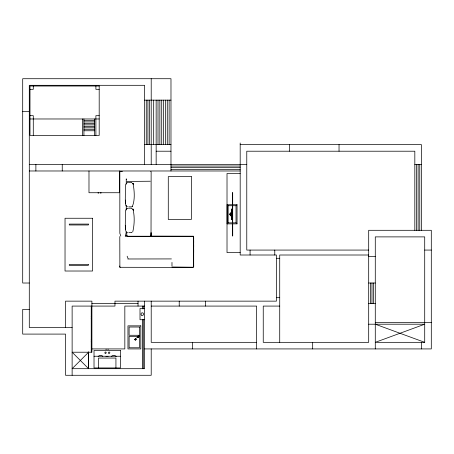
<?xml version="1.0" encoding="UTF-8"?>
<svg xmlns="http://www.w3.org/2000/svg" width="454" height="454" viewBox="0 0 454 454"><rect width="100%" height="100%" fill="white"/><g stroke="black" fill="none" stroke-linecap="round" stroke-linejoin="round"><path stroke-width="0.68" d="M119.799 266.538L119.799 265.993M126.252 179.58L126.252 179.256M193.688 264.79L193.693 266.719L192.899 267.23L171.884 266.992M193.688 252.435L193.688 249.604M193.688 247.089L193.688 244.848M193.688 242.737L193.688 240.631M193.688 238.781L193.495 236.625L192.899 236.352L127.682 236.352L127.063 236.716M119.794 236.557L119.879 267.293L192.916 267.395L193.665 266.992L193.478 236.205L151.023 236.086L151.137 171.708L150.666 171.351M151.017 236.086L151.137 233.282M135.973 339.308C135.428 338.446 135.042 340.165 135.797 339.399M138.867 336.187C140.263 336.386 138.686 334.587 138.697 335.988M135.525 340.069C136.921 339.217 134.515 339.904 135.536 339.03M135.587 339.7L135.791 339.172L135.224 339.229M135.803 339.796C136.637 339.07 134.832 338.78 135.667 339.087M134.997 339.172C134.991 338.934 136.047 340.256 135.78 339.042M125.452 236.097L126.252 231.869M138.708 335.739L139.162 335.506M132.727 231.994C134.498 224.724 134.793 216.166 132.897 208.953M137.806 336.652L138.209 336.346L137.8 336.658A0.573 0.386 44.8 0 0 137.358 337.146M128.085 258.519L127.807 258.99L171.425 258.922M139.406 336.249L138.657 336.448M135.065 339.11L134.844 339.779L135.457 340.04M135.241 339.036L135.247 339.745L135.831 339.53M136.109 338.315L136.637 337.793M138.578 336.777L137.749 337.515A0.573 0.386 44.8 0 0 138.243 337.072L138.589 336.766M227.136 223.867L228.146 222.863L236.029 222.863L237.039 223.867L237.039 204.737L227.136 204.737L227.136 223.867L237.039 223.867M227.136 204.737L228.146 205.73L236.029 205.73L237.039 204.737M127.08 182.695L125.713 184.352L125.423 186.185L125.298 200.083L125.769 205.276L126.405 206.292M127.08 208.397L125.713 210.054L125.423 211.887L125.298 225.786L125.769 230.978L126.405 231.994M230.763 213.34L230.536 213.476A0.999 0.999 0 0 0 230.172 214.152M126.95 181.43L150.251 181.231M135.116 339.11L135.757 339.093M128.902 206.808L131.836 206.899L132.54 206.303L132.165 206.735C135.23 200.6 134.435 189.92 132.897 183.251M128.902 232.516L131.229 232.601M122.444 171.374L119.833 171.708L119.833 233.282L120.809 236.086M131.217 182.502L128.425 182.514M131.217 208.204L128.425 208.216M29.992 89.319L33.29 89.319L33.29 86.022M99.193 89.319L95.896 89.319L95.896 86.022M144.622 100.135L170.982 100.135M22.7 111.667L29.289 111.667M29.992 115.679L33.29 115.679L33.29 135.451M99.193 115.679L95.896 115.679L95.896 135.451M29.992 118.976L99.193 118.976M83.928 120.446L94.58 120.446M83.928 121.922L94.58 121.922M83.928 123.397L94.58 123.397M83.928 124.867L94.58 124.867M83.928 126.343L94.58 126.343M83.928 127.818L94.58 127.818M83.928 129.288L94.58 129.288M83.928 130.763L94.58 130.763M144.622 144.622L170.982 144.622M240.183 144.622L421.414 144.622L421.414 230.297M156.153 151.21L170.982 151.21M29.289 164.393L246.772 164.393M414.825 164.393L421.414 164.393M170.982 166.039L240.183 166.039M170.982 167.685L240.183 167.685M170.982 169.336L240.183 169.336M29.289 170.982L240.183 170.982M240.194 173.496L227.017 173.496L227.017 252.583L240.194 252.583M127.432 182.69L127.858 182.69M131.456 182.69L131.881 182.69M232.652 192.451L232.686 236.108M232.686 192.78L232.686 235.779M127.443 206.752L127.875 206.752M127.432 208.392L127.858 208.392M131.456 208.392L131.881 208.392M231.937 219.078L231.858 219.078A6.969 6.969 0 0 0 231.347 216.649A3.501 3.501 0 0 0 230.337 215.253L229.928 214.668A1.373 1.373 0 0 1 229.928 213.896L230.331 213.301A3.501 3.501 0 0 0 231.336 211.904A6.969 6.969 0 0 0 231.852 209.498L231.937 209.487M127.443 232.454L127.875 232.454M131.461 232.454L131.881 232.454M125.185 236.086L127.529 236.165M368.693 250.069L246.772 250.069L246.772 151.21L414.825 151.21L414.825 230.297M424.711 250.069L431.3 250.069M368.693 255.006L279.721 255.006L279.721 342.333M368.693 256.658L375.282 256.658M276.429 258.303L279.721 258.303M29.289 283.018L22.7 283.018L22.7 78.718L170.982 78.718L170.982 170.982M368.693 283.018L375.282 283.018M276.429 297.682L279.721 297.682M91.901 303.613L138.033 303.613M368.693 303.613L375.282 303.613M144.622 306.081L124.833 306.081L124.833 348.922L91.373 348.922M151.21 306.081L256.658 306.081L256.658 348.922M279.721 306.081L263.246 306.081L263.246 342.333L368.693 342.333L368.693 230.297L431.3 230.297L431.3 348.922L144.622 348.922M144.622 308.516L140.008 308.516L140.008 319.718L144.622 319.718M29.289 309.378L22.7 309.378L22.7 334.093L65.535 334.093L65.535 375.282L151.21 375.282L151.21 348.922M91.237 316.359L91.566 316.359L91.566 317.102M91.237 316.852L91.566 316.852M91.237 318.333L91.566 318.333M91.237 318.827L91.566 318.827L91.566 318.26M375.282 322.561L431.3 322.561M368.693 324.207L424.711 324.207L375.282 342.333L424.711 342.333L424.711 236.886L375.282 236.886L375.282 348.922M72.129 327.504L29.289 327.504L29.289 85.307L144.622 85.307L144.622 164.393M91.237 339.422L91.566 339.422M91.237 339.921L91.566 339.921M91.237 341.402L91.566 341.402L91.237 341.896M256.658 342.333L151.21 342.333L151.21 301.144M105.878 349.251L106.372 349.251M107.859 349.251L108.353 349.251M94.018 356.248L120.384 356.248M135.247 339.076L135.615 339.03M135.621 339.626L135.315 339.467M137.778 336.777L137.375 337.089M137.812 336.743L137.414 337.05M137.789 337.475L138.112 337.101M135.445 339.013L135.837 339.24M135.326 340.035L134.872 339.45M375.282 324.207L424.711 342.333M120.157 267.395L119.799 266.992M138.72 336.539L138.629 336.505A0.607 0.607 0 0 0 139.52 336.13M144.622 301.144L144.622 368.693L72.129 368.693L88.604 352.219L88.604 368.693L72.129 352.219L91.901 352.219L91.901 301.144L65.535 301.144L65.535 327.504M126.785 232.38L126.785 235.484L127.443 236.233L150.234 236.233L151.08 235.484L151.08 232.38M127.131 256.204L127.846 257.94M126.785 235.484L126.95 236.018M421.414 342.333L421.414 348.922M419.768 164.393L419.768 230.297M418.117 164.393L418.117 230.297M416.471 164.393L416.471 230.297M373.636 283.018L373.636 303.613M371.985 283.018L371.985 303.613M370.339 283.018L370.339 303.613M339.036 144.622L339.036 151.21M312.675 342.333L312.675 348.922M289.607 144.622L289.607 151.21M274.778 250.069L274.778 255.006M250.069 250.069L250.069 255.006M240.183 142.976L240.183 255.006L276.429 255.006L276.429 301.144L114.964 301.144L114.964 306.081L72.129 306.081L72.129 375.282M236.029 205.73L236.029 222.863M231.858 209.487L231.858 219.078M228.146 205.73L228.146 222.863M205.583 301.144L205.583 306.081M193.693 237.436L193.693 266.719M192.4 342.333L192.4 348.922M179.222 301.144L179.222 306.081M171.981 262.418L171.981 265.993M169.126 100.135L169.126 144.622M167.276 100.135L167.276 144.622M165.421 100.135L165.421 144.622M163.571 100.135L163.571 144.622M161.715 100.135L161.715 144.622M159.859 100.135L159.859 144.622M158.009 100.135L158.009 144.622M156.153 100.135L156.153 164.393M153.685 100.135L153.685 144.622M151.21 78.718L151.21 164.393M149.565 100.135L149.565 144.622M147.919 100.135L147.919 144.622M146.267 100.135L146.267 144.622M143.282 306.081L143.282 308.896M143.282 319.451L143.282 368.693M142.624 306.081L142.624 308.896M142.624 319.451L142.624 368.693M138.033 301.144L138.033 306.081M126.252 178.762L126.252 184.142M126.252 205.185L126.252 210.066M119.362 170.982L119.362 192.729L88.984 192.729L88.984 170.982M115.935 367.944L115.935 358.058L98.467 358.058L98.467 367.944M101.049 192.729L101.049 193.058L100.391 193.058L100.391 192.729M98.745 192.729L98.745 193.058L98.087 193.058L98.087 192.729M94.58 118.976L94.58 135.451M91.566 335.829L91.566 340.772M91.237 306.081L91.237 352.219M88.581 351.748L88.581 368.693M83.928 118.976L83.928 135.451M82.611 118.976L82.611 135.451M62.243 164.393L62.243 170.982M35.883 164.393L35.883 170.982M138.209 336.925A0.607 0.414 44.8 0 1 137.783 337.56M137.352 337.129A0.607 0.414 44.8 0 1 137.857 336.624M105.935 356.566A8.24 3.314 0 0 1 108.086 356.549M111.559 356.294A3.297 3.297 0 0 1 116.218 356.486M98.109 356.572A3.297 3.297 0 0 1 102.757 356.22M231.353 215.44A1.197 1.197 0 0 1 231.041 215.451M230.734 215.378A1.197 1.197 0 0 1 229.979 214.441M229.974 214.129A1.197 1.197 0 0 1 230.411 213.323L230.677 213.159A1.197 1.197 0 0 1 231.29 213.062M230.808 215.19A0.999 0.999 0 0 1 230.178 214.413M99.193 86.022L29.992 86.022L29.992 135.451L99.193 135.451L99.193 86.022M191.344 176.612L168.281 176.612L168.281 219.452L191.344 219.452L191.344 176.612M231.994 208.812L231.937 219.753L231.994 208.874M92.554 218.255L65.03 218.255L65.03 271.021L92.554 271.021L92.554 218.255M88.32 224.089L69.28 224.089L69.28 224.98L88.32 224.98L88.32 224.089M88.32 264.5L69.28 264.5L69.28 265.391L88.32 265.391L88.32 264.5M140.814 325.853L127.966 325.853L127.966 348.922L140.814 348.922L140.814 325.853M139.463 327.011L129.118 327.011L129.118 335.279L139.463 335.279L139.463 327.011M139.463 336.431L129.118 336.431L129.118 347.77L139.463 347.77L139.463 336.431M120.384 350.477L94.018 350.477L94.018 367.944L120.384 367.944L120.384 350.477M133.516 184.358L132.767 183.263L133.493 184.352M133.516 210.06L132.767 208.965L133.493 210.054M125.486 203.403L125.378 200.083L125.463 203.403M125.486 229.105L125.378 225.786L125.463 229.105M141.512 315.161A1.317 1.317 0 0 0 143.617 314.293A1.317 1.317 0 0 0 141.813 312.902A1.317 1.317 0 0 0 141.512 315.161M138.027 337.101A0.607 0.414 45 0 0 138.663 336.675A0.607 0.414 44.8 0 1 138.022 337.112M138.237 336.244A0.607 0.414 45 0 0 137.806 336.879A0.607 0.414 44.8 0 1 138.226 336.249M105.095 353.155A0.658 0.658 0 0 0 106.191 352.832A0.658 0.658 0 0 0 105.362 352.049A0.658 0.658 0 0 0 105.095 353.155M108.847 353.252A0.658 0.658 0 0 0 109.834 352.679A0.658 0.658 0 0 0 108.847 352.105A0.658 0.658 0 0 0 108.847 353.252"/></g></svg>
